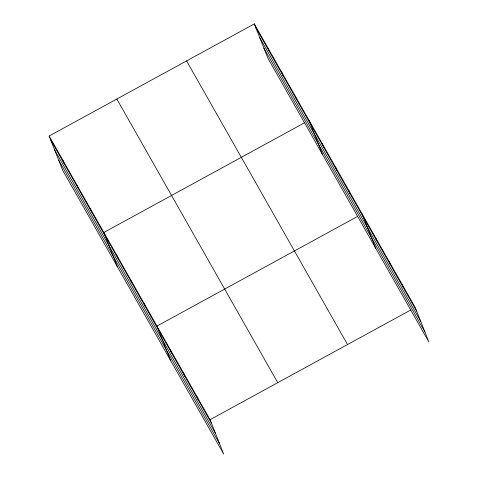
<?xml version="1.0" encoding="UTF-8"?>
<svg xmlns="http://www.w3.org/2000/svg" width="478" height="478" viewBox="0 0 478 478"><rect width="100%" height="100%" fill="white"/><g stroke="black" fill="none" stroke-linecap="round" stroke-linejoin="round"><path stroke-width="0.72" d="M49.126 136.027L210.063 419.672L223.698 454.1L62.755 170.455L49.126 136.027L254.302 23.9L415.245 307.545L428.874 341.973L267.937 58.328L254.302 23.9M304.51 122.804L103.846 232.469L117.474 266.897M357.616 216.409L156.957 326.074L170.586 360.496M210.063 419.672L410.727 310.013M255.73 27.503L416.667 311.148M259.757 37.672L420.694 321.318M263.904 48.153L424.846 331.798M186.593 60.903L347.536 344.548M116.835 99.03L277.772 382.669M50.554 139.63L211.491 423.275M54.582 149.805L215.518 433.45M58.728 160.285L219.671 443.931M401.962 284.141L403.39 287.744M388.686 260.743L390.114 264.346M375.409 237.345L376.837 240.942M362.133 213.941L375.762 248.369M348.856 190.543L350.278 194.146M335.58 167.139L337.002 170.742M322.297 143.741L323.726 147.344M309.021 120.337L322.65 154.764M295.344 96.227L296.766 99.83M281.661 72.118L283.09 75.721M267.985 48.009L269.407 51.612M196.787 396.274L198.215 399.877M183.51 372.87L184.938 376.473M170.234 349.472L171.662 353.075M143.681 302.67L145.103 306.273M130.404 279.272L131.826 282.874M117.122 255.867L118.55 259.47M90.169 208.36L91.591 211.963M76.486 184.251L77.914 187.854M62.809 160.142L64.231 163.739"/></g></svg>
